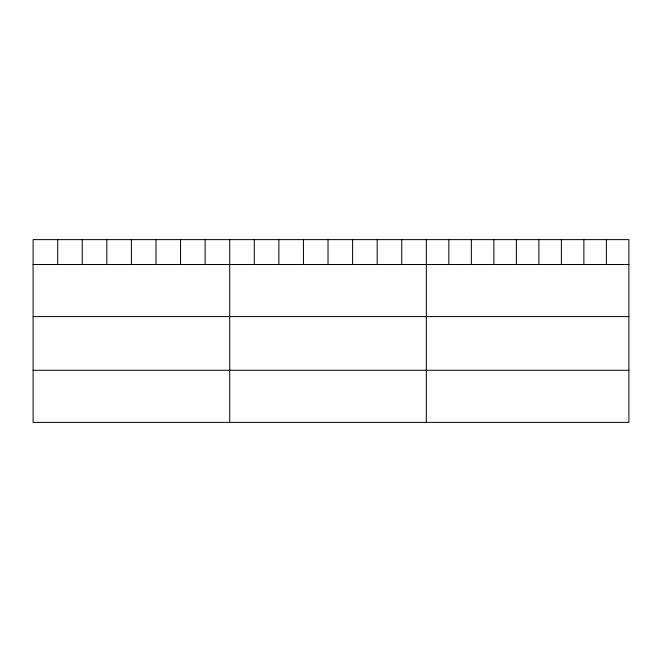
<?xml version="1.0" encoding="UTF-8"?>
<svg xmlns="http://www.w3.org/2000/svg" width="662" height="662" viewBox="0 0 662 662"><rect width="100%" height="100%" fill="white"/><g stroke="black" fill="none" stroke-linecap="round" stroke-linejoin="round"><path stroke-width="0.99" d="M628.9 264.51L628.9 422.381L33.1 422.381L33.1 239.619L628.9 239.619L628.9 264.51L33.1 264.51M33.1 316.61L628.9 316.61M33.1 370.281L628.9 370.281M606.392 239.619L606.392 264.51M583.884 239.619L583.884 264.51M561.376 239.619L561.376 264.51M538.868 239.619L538.868 264.51M516.36 239.619L516.36 264.51M493.852 239.619L493.852 264.51M471.344 239.619L471.344 264.51M448.836 239.619L448.836 264.51M426.328 239.619L426.328 422.381M401.751 239.619L401.751 264.51M377.175 239.619L377.175 264.51M352.598 239.619L352.598 264.51M328.021 239.619L328.021 264.51M303.444 239.619L303.444 264.51M278.868 239.619L278.868 264.51M254.291 239.619L254.291 264.51M229.714 239.619L229.714 422.381M205.137 239.619L205.137 264.51M180.56 239.619L180.56 264.51M155.984 239.619L155.984 264.51M131.407 239.619L131.407 264.51M106.83 239.619L106.83 264.51M82.254 239.619L82.254 264.51M57.677 239.619L57.677 264.51"/></g></svg>
